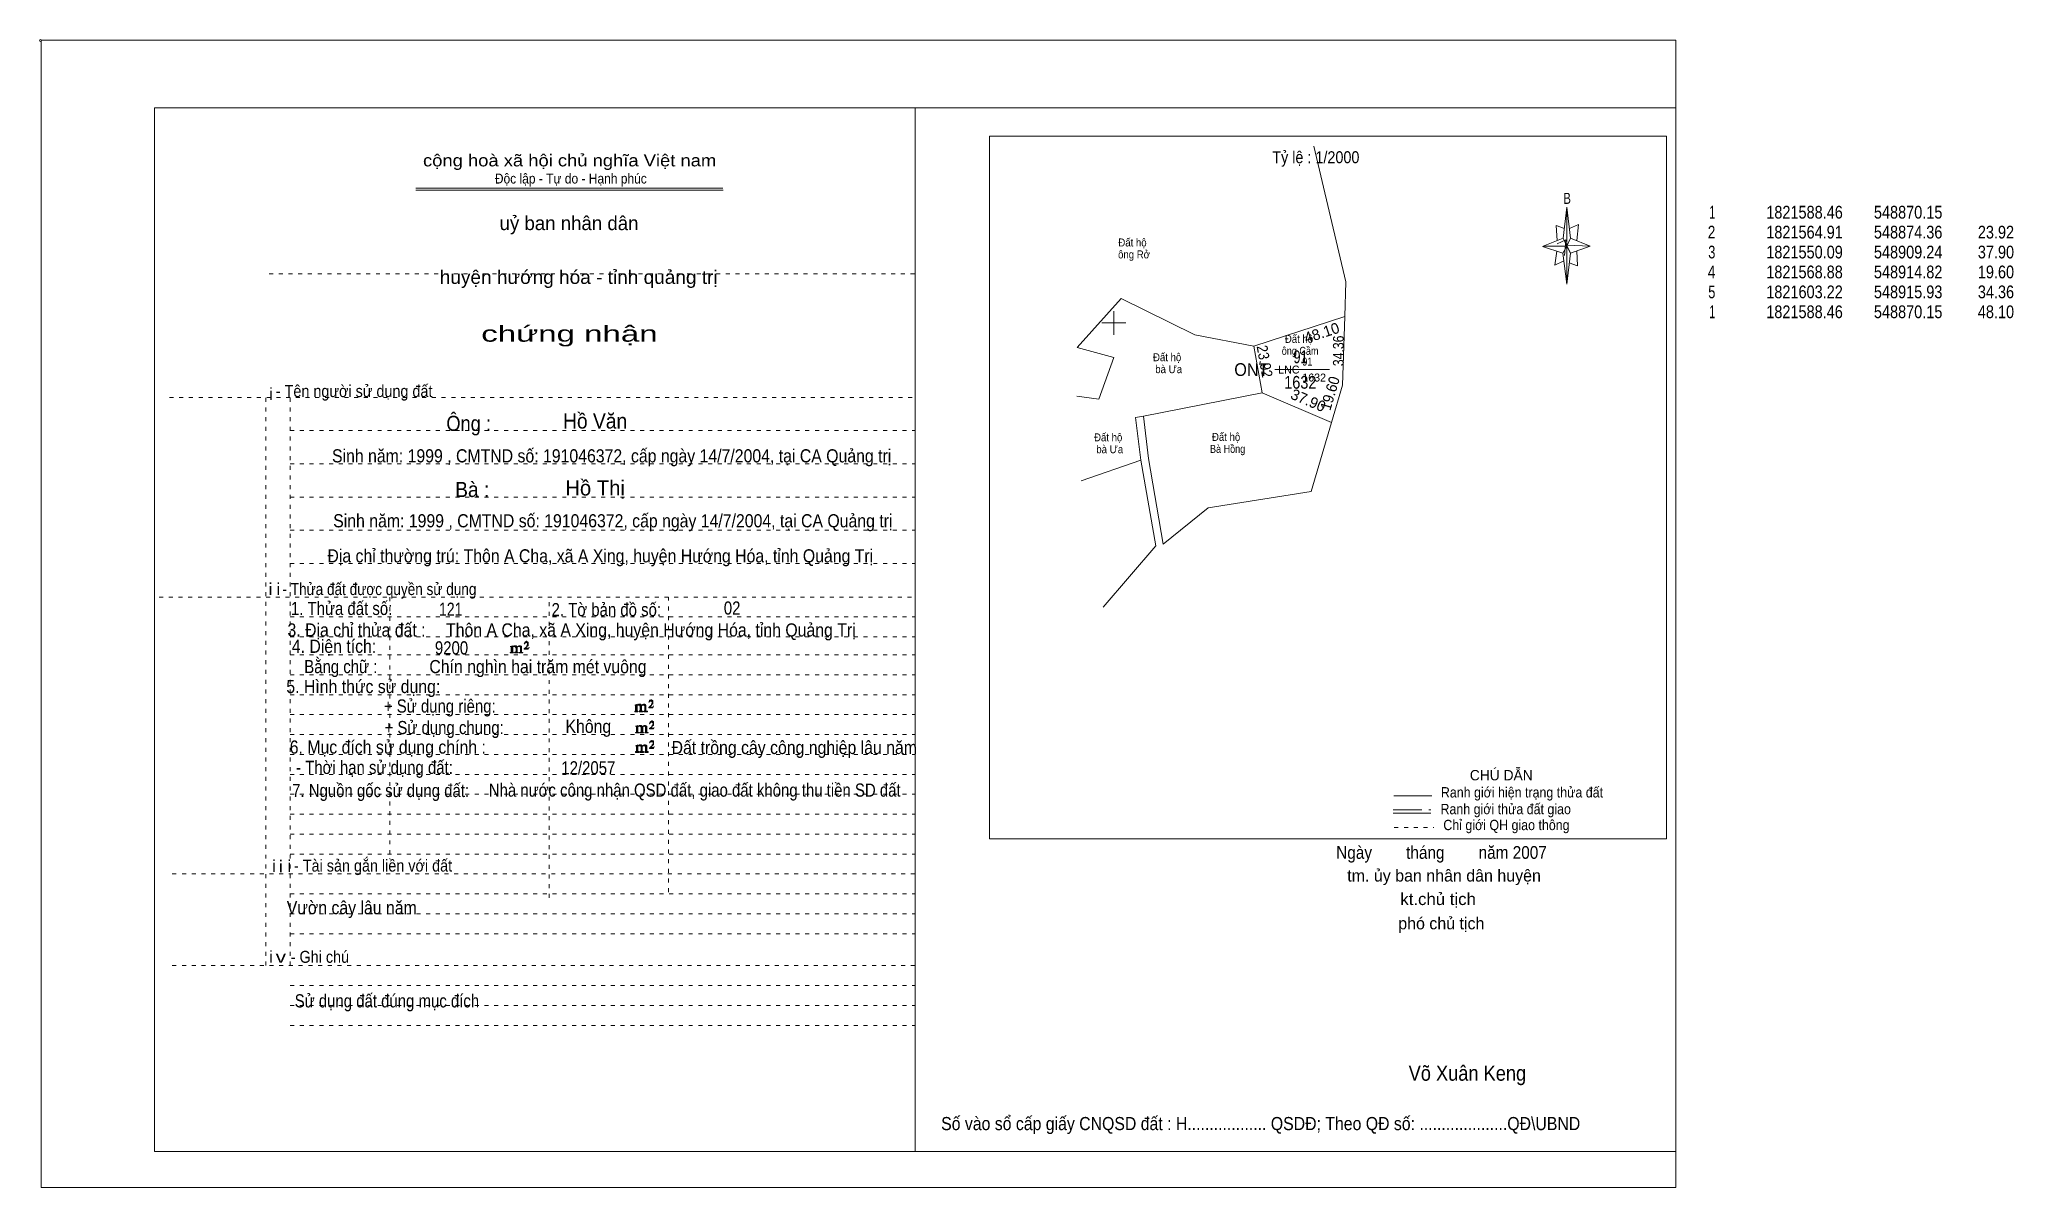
# Model space of a CAD drawing. Header units: centimetres. Extents: x -1.6 to 48, y -3.3 to 25.5.
import ezdxf
from ezdxf.enums import TextEntityAlignment as Align

# ---------------------------------------------------------------- set-up
doc = ezdxf.new("R2010")
doc.units = ezdxf.units.CM
doc.header["$LTSCALE"] = 0.12
doc.linetypes.add('DOTTED', pattern=[1.5, 0.3, -1.2])
doc.linetypes.add('LONG_DASHED', pattern=[7.5, 6, -1.5])
for name, color, linetype, lineweight in [('1', 7, 'DOTTED', 13), ('22', 7, 'Continuous', 13), ('33', 7, 'LONG_DASHED', 13), ('4', 7, 'Continuous', 13), ('5', 7, 'Continuous', 13), ('50', 7, 'Continuous', 13), ('52', 7, 'Continuous', 13), ('53', 7, 'Continuous', 13)]:
    doc.layers.add(name, color=color, linetype=linetype, lineweight=lineweight)
for name, color, linetype in [('10', 7, 'Continuous'), ('23', 7, 'Continuous'), ('30', 7, 'Continuous')]:
    doc.layers.add(name, color=color, linetype=linetype)

msp = doc.modelspace()

# ---------------------------------------------------------------- hatches: boundary and pattern name
at = {"layer": '50'}
for points in [[(10.27, 10.13), (10.27, 10.12), (10.27, 10.11), (10.25, 10.11), (10.24, 10.11), (10.24, 10.1), (10.33, 10.1), (10.33, 10.11), (10.32, 10.11), (10.31, 10.11), (10.31, 10.12), (10.31, 10.13), (10.31, 10.24), (10.31, 10.25), (10.32, 10.26), (10.34, 10.26), (10.35, 10.26), (10.36, 10.26), (10.37, 10.25), (10.39, 10.22), (10.39, 10.13), (10.37, 10.12), (10.37, 10.11), (10.36, 10.11), (10.35, 10.11), (10.35, 10.1), (10.44, 10.1), (10.44, 10.11), (10.43, 10.11), (10.42, 10.11), (10.42, 10.12), (10.42, 10.13), (10.42, 10.24), (10.44, 10.26), (10.45, 10.26), (10.46, 10.26), (10.49, 10.26), (10.49, 10.25), (10.5, 10.24), (10.5, 10.22), (10.5, 10.13), (10.5, 10.12), (10.49, 10.11), (10.49, 10.11), (10.47, 10.11), (10.47, 10.1), (10.56, 10.1), (10.56, 10.11), (10.55, 10.11), (10.54, 10.11), (10.53, 10.12), (10.53, 10.13), (10.53, 10.2), (10.53, 10.25), (10.53, 10.26), (10.52, 10.27), (10.5, 10.28), (10.47, 10.28), (10.46, 10.28), (10.44, 10.27), (10.41, 10.25), (10.41, 10.26), (10.4, 10.28), (10.39, 10.28), (10.37, 10.28), (10.35, 10.28), (10.34, 10.28), (10.32, 10.26), (10.31, 10.26), (10.31, 10.25), (10.31, 10.25), (10.31, 10.26), (10.31, 10.28), (10.24, 10.26), (10.24, 10.26), (10.25, 10.26), (10.27, 10.25), (10.27, 10.24), (10.27, 10.23)], [(10.69, 10.19), (10.72, 10.24), (10.72, 10.24), (10.71, 10.22), (10.69, 10.22), (10.68, 10.22), (10.63, 10.22), (10.66, 10.26), (10.67, 10.27), (10.69, 10.28), (10.69, 10.3), (10.69, 10.32), (10.69, 10.34), (10.69, 10.35), (10.69, 10.37), (10.68, 10.38), (10.67, 10.38), (10.66, 10.39), (10.65, 10.39), (10.63, 10.38), (10.63, 10.38), (10.62, 10.37), (10.61, 10.35), (10.59, 10.33), (10.61, 10.33), (10.61, 10.35), (10.62, 10.35), (10.63, 10.36), (10.65, 10.36), (10.66, 10.36), (10.67, 10.35), (10.68, 10.35), (10.68, 10.32), (10.68, 10.3), (10.66, 10.28), (10.66, 10.26), (10.65, 10.25), (10.59, 10.2), (10.59, 10.19)], [(13.39, 8.66), (13.39, 8.65), (13.39, 8.64), (13.38, 8.64), (13.37, 8.64), (13.37, 8.62), (13.45, 8.62), (13.45, 8.64), (13.44, 8.64), (13.43, 8.64), (13.43, 8.65), (13.43, 8.66), (13.43, 8.77), (13.43, 8.78), (13.44, 8.79), (13.47, 8.79), (13.48, 8.79), (13.49, 8.79), (13.5, 8.78), (13.51, 8.74), (13.51, 8.66), (13.5, 8.65), (13.5, 8.64), (13.49, 8.64), (13.48, 8.64), (13.48, 8.62), (13.57, 8.62), (13.57, 8.64), (13.55, 8.64), (13.54, 8.64), (13.54, 8.65), (13.54, 8.66), (13.54, 8.77), (13.57, 8.79), (13.58, 8.79), (13.59, 8.79), (13.61, 8.79), (13.61, 8.78), (13.62, 8.77), (13.62, 8.74), (13.62, 8.66), (13.62, 8.65), (13.61, 8.64), (13.61, 8.64), (13.6, 8.64), (13.6, 8.62), (13.69, 8.62), (13.69, 8.64), (13.67, 8.64), (13.66, 8.64), (13.65, 8.65), (13.65, 8.66), (13.65, 8.73), (13.65, 8.78), (13.65, 8.79), (13.64, 8.8), (13.62, 8.81), (13.6, 8.81), (13.59, 8.81), (13.57, 8.8), (13.53, 8.78), (13.53, 8.79), (13.52, 8.81), (13.51, 8.81), (13.5, 8.81), (13.48, 8.81), (13.47, 8.81), (13.44, 8.79), (13.43, 8.79), (13.43, 8.78), (13.43, 8.78), (13.43, 8.79), (13.43, 8.81), (13.37, 8.79), (13.37, 8.79), (13.38, 8.79), (13.39, 8.78), (13.39, 8.77), (13.39, 8.76)], [(13.82, 8.72), (13.84, 8.77), (13.84, 8.77), (13.83, 8.74), (13.82, 8.74), (13.81, 8.74), (13.75, 8.74), (13.79, 8.79), (13.8, 8.8), (13.82, 8.81), (13.82, 8.83), (13.82, 8.84), (13.82, 8.87), (13.82, 8.88), (13.82, 8.9), (13.81, 8.91), (13.8, 8.91), (13.79, 8.92), (13.77, 8.92), (13.75, 8.91), (13.75, 8.91), (13.74, 8.9), (13.73, 8.88), (13.72, 8.86), (13.73, 8.86), (13.73, 8.88), (13.74, 8.88), (13.75, 8.89), (13.77, 8.89), (13.79, 8.89), (13.8, 8.88), (13.81, 8.88), (13.81, 8.84), (13.81, 8.83), (13.79, 8.81), (13.79, 8.79), (13.77, 8.78), (13.72, 8.73), (13.72, 8.72)], [(13.41, 8.12), (13.41, 8.11), (13.41, 8.1), (13.4, 8.1), (13.39, 8.1), (13.39, 8.09), (13.48, 8.09), (13.48, 8.1), (13.47, 8.1), (13.45, 8.1), (13.45, 8.11), (13.45, 8.12), (13.45, 8.23), (13.45, 8.24), (13.47, 8.26), (13.49, 8.26), (13.5, 8.26), (13.51, 8.26), (13.52, 8.24), (13.53, 8.21), (13.53, 8.12), (13.52, 8.11), (13.52, 8.1), (13.51, 8.1), (13.5, 8.1), (13.5, 8.09), (13.59, 8.09), (13.59, 8.1), (13.58, 8.1), (13.57, 8.1), (13.57, 8.11), (13.57, 8.12), (13.57, 8.23), (13.59, 8.26), (13.6, 8.26), (13.61, 8.26), (13.63, 8.26), (13.63, 8.24), (13.64, 8.23), (13.64, 8.21), (13.64, 8.12), (13.64, 8.11), (13.63, 8.1), (13.63, 8.1), (13.62, 8.1), (13.62, 8.09), (13.71, 8.09), (13.71, 8.1), (13.7, 8.1), (13.69, 8.1), (13.67, 8.11), (13.67, 8.12), (13.67, 8.2), (13.67, 8.24), (13.67, 8.26), (13.66, 8.27), (13.64, 8.28), (13.62, 8.28), (13.61, 8.28), (13.59, 8.27), (13.55, 8.24), (13.55, 8.26), (13.54, 8.28), (13.53, 8.28), (13.52, 8.28), (13.5, 8.28), (13.49, 8.28), (13.47, 8.26), (13.45, 8.26), (13.45, 8.24), (13.45, 8.24), (13.45, 8.26), (13.45, 8.28), (13.39, 8.26), (13.39, 8.26), (13.4, 8.26), (13.41, 8.24), (13.41, 8.23), (13.41, 8.22)], [(13.84, 8.19), (13.86, 8.23), (13.86, 8.23), (13.85, 8.21), (13.84, 8.21), (13.83, 8.21), (13.77, 8.21), (13.81, 8.26), (13.82, 8.27), (13.84, 8.28), (13.84, 8.3), (13.84, 8.31), (13.84, 8.33), (13.84, 8.34), (13.84, 8.37), (13.83, 8.38), (13.82, 8.38), (13.81, 8.39), (13.8, 8.39), (13.77, 8.38), (13.77, 8.38), (13.76, 8.37), (13.75, 8.34), (13.74, 8.32), (13.75, 8.32), (13.75, 8.34), (13.76, 8.34), (13.77, 8.36), (13.8, 8.36), (13.81, 8.36), (13.82, 8.34), (13.83, 8.34), (13.83, 8.31), (13.83, 8.3), (13.81, 8.28), (13.81, 8.26), (13.8, 8.24), (13.74, 8.2), (13.74, 8.19)], [(13.41, 7.64), (13.41, 7.63), (13.41, 7.62), (13.4, 7.62), (13.39, 7.62), (13.39, 7.6), (13.47, 7.6), (13.47, 7.62), (13.46, 7.62), (13.45, 7.62), (13.45, 7.63), (13.45, 7.64), (13.45, 7.75), (13.45, 7.76), (13.46, 7.77), (13.49, 7.77), (13.5, 7.77), (13.51, 7.77), (13.52, 7.76), (13.53, 7.72), (13.53, 7.64), (13.52, 7.63), (13.52, 7.62), (13.51, 7.62), (13.5, 7.62), (13.5, 7.6), (13.59, 7.6), (13.59, 7.62), (13.57, 7.62), (13.56, 7.62), (13.56, 7.63), (13.56, 7.64), (13.56, 7.75), (13.59, 7.77), (13.6, 7.77), (13.61, 7.77), (13.63, 7.77), (13.63, 7.76), (13.64, 7.75), (13.64, 7.72), (13.64, 7.64), (13.64, 7.63), (13.63, 7.62), (13.63, 7.62), (13.62, 7.62), (13.62, 7.6), (13.71, 7.6), (13.71, 7.62), (13.69, 7.62), (13.68, 7.62), (13.67, 7.63), (13.67, 7.64), (13.67, 7.71), (13.67, 7.76), (13.67, 7.77), (13.66, 7.78), (13.64, 7.79), (13.62, 7.79), (13.61, 7.79), (13.59, 7.78), (13.55, 7.76), (13.55, 7.77), (13.54, 7.79), (13.53, 7.79), (13.52, 7.79), (13.5, 7.79), (13.49, 7.79), (13.46, 7.77), (13.45, 7.77), (13.45, 7.76), (13.45, 7.76), (13.45, 7.77), (13.45, 7.79), (13.39, 7.77), (13.39, 7.77), (13.4, 7.77), (13.41, 7.76), (13.41, 7.75), (13.41, 7.74)], [(13.84, 7.7), (13.86, 7.75), (13.86, 7.75), (13.85, 7.72), (13.84, 7.72), (13.83, 7.72), (13.77, 7.72), (13.81, 7.77), (13.82, 7.78), (13.84, 7.79), (13.84, 7.81), (13.84, 7.82), (13.84, 7.85), (13.84, 7.86), (13.84, 7.88), (13.83, 7.89), (13.82, 7.89), (13.81, 7.9), (13.79, 7.9), (13.77, 7.89), (13.77, 7.89), (13.76, 7.88), (13.75, 7.86), (13.74, 7.84), (13.75, 7.84), (13.75, 7.86), (13.76, 7.86), (13.77, 7.87), (13.79, 7.87), (13.81, 7.87), (13.82, 7.86), (13.83, 7.86), (13.83, 7.82), (13.83, 7.81), (13.81, 7.79), (13.81, 7.77), (13.79, 7.76), (13.74, 7.71), (13.74, 7.7)]]:
    msp.add_hatch(color=256, dxfattribs=at).paths.add_polyline_path(points)

# ---------------------------------------------------------------- linework, layer by layer
at = {"layer": '1', "linetype": 'Continuous'}
for p, q in [((1.31, -2.42), (1.31, 23.78)), ((1.31, 23.78), (39.51, 23.78)), ((20.41, -2.42), (20.41, 23.78)), ((39.51, -2.42), (39.51, 23.78)), ((7.87, 21.76), (15.58, 21.76)), ((7.87, 21.71), (15.59, 21.71)), ((36.67, 20.13), (36.16, 20.3)), ((1.31, -2.42), (39.51, -2.42))]:
    msp.add_line(p, q, dxfattribs=at)
at = {"layer": '1'}
for p, q in [((4.19, 19.61), (20.41, 19.61)), ((1.69, 16.51), (20.41, 16.51)), ((4.11, 2.25), (4.11, 16.51)), ((4.72, 2.25), (4.72, 16.51)), ((4.72, 15.68), (20.41, 15.68)), ((4.72, 14.84), (20.41, 14.84)), ((4.72, 14.01), (20.41, 14.01)), ((4.72, 13.18), (20.41, 13.18)), ((4.72, 12.34), (20.41, 12.34)), ((1.43, 11.5), (20.41, 11.5)), ((7.22, 5.05), (7.22, 11.5)), ((11.22, 3.95), (11.22, 11.5)), ((14.22, 4.09), (14.22, 11.5)), ((4.72, 11), (20.41, 11)), ((4.72, 10.5), (20.41, 10.5)), ((4.72, 10.05), (20.41, 10.05)), ((4.72, 9.55), (20.41, 9.55)), ((4.72, 9.05), (20.41, 9.05)), ((4.72, 8.55), (20.41, 8.55)), ((4.72, 8.05), (20.41, 8.05)), ((4.72, 7.55), (20.41, 7.55)), ((4.72, 7.05), (20.41, 7.05)), ((4.72, 6.55), (20.41, 6.55)), ((4.72, 6.05), (20.41, 6.05)), ((4.72, 5.55), (20.41, 5.55)), ((4.72, 5.05), (20.41, 5.05)), ((1.76, 4.55), (20.41, 4.55)), ((4.72, 4.05), (20.41, 4.05)), ((4.72, 3.55), (20.41, 3.55)), ((4.72, 3.05), (20.41, 3.05)), ((1.76, 2.25), (20.41, 2.25)), ((4.72, 1.75), (20.41, 1.75)), ((4.72, 1.25), (20.41, 1.25)), ((4.72, 0.75), (20.41, 0.75))]:
    msp.add_line(p, q, dxfattribs=at)
at = {"layer": '1', "linetype": 'Continuous'}
msp.add_lwpolyline([(-1.53, -3.32), (39.51, -3.32), (39.51, 25.48), (-1.53, 25.48)], close=True, dxfattribs=at)
msp.add_lwpolyline([(36.68, 19.93), (36.47, 19.83), (36.52, 20.18)], dxfattribs=at)
at = {"layer": '22'}
for p, q in [((28.91, 17.8), (31.2, 18.54)), ((29.12, 16.63), (30.86, 15.88)), ((26.08, 14.94), (25.94, 16.01)), ((24.58, 14.42), (26.08, 14.94))]:
    msp.add_line(p, q, dxfattribs=at)
for points in [[(31.2, 18.54), (31.22, 19.41), (30.42, 22.82)], [(24.48, 17.76), (25.58, 18.99), (27.43, 18.08), (28.91, 17.8), (29.12, 16.63)], [(30.86, 15.88), (31.14, 16.82), (31.2, 18.54)], [(24.47, 16.54), (25.02, 16.47), (25.4, 17.51), (24.48, 17.76)], [(29.12, 16.63), (26.14, 16.04), (25.94, 16.01)], [(26.64, 12.83), (26.27, 14.98), (26.14, 16.04)], [(26.64, 12.83), (27.77, 13.74), (30.35, 14.15), (30.86, 15.88)], [(25.13, 11.25), (26.45, 12.79), (26.08, 14.94)]]:
    msp.add_lwpolyline(points, dxfattribs=at)
at = {"layer": '33'}
msp.add_line((29.44, 17.21), (30.72, 17.21), dxfattribs=at)
at = {"layer": '4'}
for p, q in [((32.43, 6.51), (33.38, 6.51)), ((32.41, 6.08), (33.36, 6.08))]:
    msp.add_line(p, q, dxfattribs=at)
at = {"layer": '4', "linetype": 'LONG_DASHED'}
msp.add_line((32.41, 6.16), (33.36, 6.16), dxfattribs=at)
at = {"layer": '4', "linetype": 'DOTTED'}
msp.add_line((32.44, 5.72), (33.43, 5.72), dxfattribs=at)
at = {"layer": '4'}
msp.add_lwpolyline([(22.28, 23.07), (39.27, 23.07), (39.27, 5.43), (22.28, 5.43)], close=True, dxfattribs=at)
msp.add_circle((-1.55, 25.47), 0.025, dxfattribs=at)
at = {"layer": '5'}
for p, q in [((36.68, 20.51), (36.77, 21.29)), ((36.86, 20.51), (37.36, 20.31)), ((36.86, 20.13), (36.77, 19.35)), ((37.04, 19.81), (36.83, 19.89)), ((37.02, 20.19), (37.04, 19.81))]:
    msp.add_line(p, q, dxfattribs=at)
for points in [[(36.71, 20.75), (36.5, 20.83), (36.53, 20.45)], [(36.84, 20.75), (37.06, 20.85), (37.02, 20.45)], [(36.77, 20.31), (36.68, 20.51), (36.18, 20.31)], [(36.53, 20.37), (36.75, 20.47), (36.71, 20.07)], [(36.77, 20.31), (36.86, 20.13), (37.36, 20.31)]]:
    msp.add_lwpolyline(points, dxfattribs=at)
for points in [[(36.77, 21.29), (36.86, 20.51), (36.77, 20.31)], [(36.77, 20.31), (36.18, 20.31), (36.68, 20.51), (36.86, 20.13), (37.36, 20.31), (36.77, 20.33)], [(36.77, 20.31), (36.77, 19.35), (36.67, 20.13)]]:
    msp.add_lwpolyline(points, close=True, dxfattribs=at)
at = {"layer": '50'}
for points in [[(10.27, 10.13), (10.27, 10.12), (10.27, 10.11), (10.25, 10.11), (10.24, 10.11), (10.24, 10.1), (10.33, 10.1), (10.33, 10.11), (10.32, 10.11), (10.31, 10.11), (10.31, 10.12), (10.31, 10.13), (10.31, 10.24), (10.31, 10.25), (10.32, 10.26), (10.34, 10.26), (10.35, 10.26), (10.36, 10.26), (10.37, 10.25), (10.39, 10.22), (10.39, 10.13), (10.37, 10.12), (10.37, 10.11), (10.36, 10.11), (10.35, 10.11), (10.35, 10.1), (10.44, 10.1), (10.44, 10.11), (10.43, 10.11), (10.42, 10.11), (10.42, 10.12), (10.42, 10.13), (10.42, 10.24), (10.44, 10.26), (10.45, 10.26), (10.46, 10.26), (10.49, 10.26), (10.49, 10.25), (10.5, 10.24), (10.5, 10.22), (10.5, 10.13), (10.5, 10.12), (10.49, 10.11), (10.49, 10.11), (10.47, 10.11), (10.47, 10.1), (10.56, 10.1), (10.56, 10.11), (10.55, 10.11), (10.54, 10.11), (10.53, 10.12), (10.53, 10.13), (10.53, 10.2), (10.53, 10.25), (10.53, 10.26), (10.52, 10.27), (10.5, 10.28), (10.47, 10.28), (10.46, 10.28), (10.44, 10.27), (10.41, 10.25), (10.41, 10.26), (10.4, 10.28), (10.39, 10.28), (10.37, 10.28), (10.35, 10.28), (10.34, 10.28), (10.32, 10.26), (10.31, 10.26), (10.31, 10.25), (10.31, 10.25), (10.31, 10.26), (10.31, 10.28), (10.24, 10.26), (10.24, 10.26), (10.25, 10.26), (10.27, 10.25), (10.27, 10.24), (10.27, 10.23)], [(10.69, 10.19), (10.72, 10.24), (10.72, 10.24), (10.71, 10.22), (10.69, 10.22), (10.68, 10.22), (10.63, 10.22), (10.66, 10.26), (10.67, 10.27), (10.69, 10.28), (10.69, 10.3), (10.69, 10.32), (10.69, 10.34), (10.69, 10.35), (10.69, 10.37), (10.68, 10.38), (10.67, 10.38), (10.66, 10.39), (10.65, 10.39), (10.63, 10.38), (10.63, 10.38), (10.62, 10.37), (10.61, 10.35), (10.59, 10.33), (10.61, 10.33), (10.61, 10.35), (10.62, 10.35), (10.63, 10.36), (10.65, 10.36), (10.66, 10.36), (10.67, 10.35), (10.68, 10.35), (10.68, 10.32), (10.68, 10.3), (10.66, 10.28), (10.66, 10.26), (10.65, 10.25), (10.59, 10.2), (10.59, 10.19)], [(13.39, 8.66), (13.39, 8.65), (13.39, 8.64), (13.38, 8.64), (13.37, 8.64), (13.37, 8.62), (13.45, 8.62), (13.45, 8.64), (13.44, 8.64), (13.43, 8.64), (13.43, 8.65), (13.43, 8.66), (13.43, 8.77), (13.43, 8.78), (13.44, 8.79), (13.47, 8.79), (13.48, 8.79), (13.49, 8.79), (13.5, 8.78), (13.51, 8.74), (13.51, 8.66), (13.5, 8.65), (13.5, 8.64), (13.49, 8.64), (13.48, 8.64), (13.48, 8.62), (13.57, 8.62), (13.57, 8.64), (13.55, 8.64), (13.54, 8.64), (13.54, 8.65), (13.54, 8.66), (13.54, 8.77), (13.57, 8.79), (13.58, 8.79), (13.59, 8.79), (13.61, 8.79), (13.61, 8.78), (13.62, 8.77), (13.62, 8.74), (13.62, 8.66), (13.62, 8.65), (13.61, 8.64), (13.61, 8.64), (13.6, 8.64), (13.6, 8.62), (13.69, 8.62), (13.69, 8.64), (13.67, 8.64), (13.66, 8.64), (13.65, 8.65), (13.65, 8.66), (13.65, 8.73), (13.65, 8.78), (13.65, 8.79), (13.64, 8.8), (13.62, 8.81), (13.6, 8.81), (13.59, 8.81), (13.57, 8.8), (13.53, 8.78), (13.53, 8.79), (13.52, 8.81), (13.51, 8.81), (13.5, 8.81), (13.48, 8.81), (13.47, 8.81), (13.44, 8.79), (13.43, 8.79), (13.43, 8.78), (13.43, 8.78), (13.43, 8.79), (13.43, 8.81), (13.37, 8.79), (13.37, 8.79), (13.38, 8.79), (13.39, 8.78), (13.39, 8.77), (13.39, 8.76)], [(13.82, 8.72), (13.84, 8.77), (13.84, 8.77), (13.83, 8.74), (13.82, 8.74), (13.81, 8.74), (13.75, 8.74), (13.79, 8.79), (13.8, 8.8), (13.82, 8.81), (13.82, 8.83), (13.82, 8.84), (13.82, 8.87), (13.82, 8.88), (13.82, 8.9), (13.81, 8.91), (13.8, 8.91), (13.79, 8.92), (13.77, 8.92), (13.75, 8.91), (13.75, 8.91), (13.74, 8.9), (13.73, 8.88), (13.72, 8.86), (13.73, 8.86), (13.73, 8.88), (13.74, 8.88), (13.75, 8.89), (13.77, 8.89), (13.79, 8.89), (13.8, 8.88), (13.81, 8.88), (13.81, 8.84), (13.81, 8.83), (13.79, 8.81), (13.79, 8.79), (13.77, 8.78), (13.72, 8.73), (13.72, 8.72)], [(13.41, 8.12), (13.41, 8.11), (13.41, 8.1), (13.4, 8.1), (13.39, 8.1), (13.39, 8.09), (13.48, 8.09), (13.48, 8.1), (13.47, 8.1), (13.45, 8.1), (13.45, 8.11), (13.45, 8.12), (13.45, 8.23), (13.45, 8.24), (13.47, 8.26), (13.49, 8.26), (13.5, 8.26), (13.51, 8.26), (13.52, 8.24), (13.53, 8.21), (13.53, 8.12), (13.52, 8.11), (13.52, 8.1), (13.51, 8.1), (13.5, 8.1), (13.5, 8.09), (13.59, 8.09), (13.59, 8.1), (13.58, 8.1), (13.57, 8.1), (13.57, 8.11), (13.57, 8.12), (13.57, 8.23), (13.59, 8.26), (13.6, 8.26), (13.61, 8.26), (13.63, 8.26), (13.63, 8.24), (13.64, 8.23), (13.64, 8.21), (13.64, 8.12), (13.64, 8.11), (13.63, 8.1), (13.63, 8.1), (13.62, 8.1), (13.62, 8.09), (13.71, 8.09), (13.71, 8.1), (13.7, 8.1), (13.69, 8.1), (13.67, 8.11), (13.67, 8.12), (13.67, 8.2), (13.67, 8.24), (13.67, 8.26), (13.66, 8.27), (13.64, 8.28), (13.62, 8.28), (13.61, 8.28), (13.59, 8.27), (13.55, 8.24), (13.55, 8.26), (13.54, 8.28), (13.53, 8.28), (13.52, 8.28), (13.5, 8.28), (13.49, 8.28), (13.47, 8.26), (13.45, 8.26), (13.45, 8.24), (13.45, 8.24), (13.45, 8.26), (13.45, 8.28), (13.39, 8.26), (13.39, 8.26), (13.4, 8.26), (13.41, 8.24), (13.41, 8.23), (13.41, 8.22)], [(13.84, 8.19), (13.86, 8.23), (13.86, 8.23), (13.85, 8.21), (13.84, 8.21), (13.83, 8.21), (13.77, 8.21), (13.81, 8.26), (13.82, 8.27), (13.84, 8.28), (13.84, 8.3), (13.84, 8.31), (13.84, 8.33), (13.84, 8.34), (13.84, 8.37), (13.83, 8.38), (13.82, 8.38), (13.81, 8.39), (13.8, 8.39), (13.77, 8.38), (13.77, 8.38), (13.76, 8.37), (13.75, 8.34), (13.74, 8.32), (13.75, 8.32), (13.75, 8.34), (13.76, 8.34), (13.77, 8.36), (13.8, 8.36), (13.81, 8.36), (13.82, 8.34), (13.83, 8.34), (13.83, 8.31), (13.83, 8.3), (13.81, 8.28), (13.81, 8.26), (13.8, 8.24), (13.74, 8.2), (13.74, 8.19)], [(13.41, 7.64), (13.41, 7.63), (13.41, 7.62), (13.4, 7.62), (13.39, 7.62), (13.39, 7.6), (13.47, 7.6), (13.47, 7.62), (13.46, 7.62), (13.45, 7.62), (13.45, 7.63), (13.45, 7.64), (13.45, 7.75), (13.45, 7.76), (13.46, 7.77), (13.49, 7.77), (13.5, 7.77), (13.51, 7.77), (13.52, 7.76), (13.53, 7.72), (13.53, 7.64), (13.52, 7.63), (13.52, 7.62), (13.51, 7.62), (13.5, 7.62), (13.5, 7.6), (13.59, 7.6), (13.59, 7.62), (13.57, 7.62), (13.56, 7.62), (13.56, 7.63), (13.56, 7.64), (13.56, 7.75), (13.59, 7.77), (13.6, 7.77), (13.61, 7.77), (13.63, 7.77), (13.63, 7.76), (13.64, 7.75), (13.64, 7.72), (13.64, 7.64), (13.64, 7.63), (13.63, 7.62), (13.63, 7.62), (13.62, 7.62), (13.62, 7.6), (13.71, 7.6), (13.71, 7.62), (13.69, 7.62), (13.68, 7.62), (13.67, 7.63), (13.67, 7.64), (13.67, 7.71), (13.67, 7.76), (13.67, 7.77), (13.66, 7.78), (13.64, 7.79), (13.62, 7.79), (13.61, 7.79), (13.59, 7.78), (13.55, 7.76), (13.55, 7.77), (13.54, 7.79), (13.53, 7.79), (13.52, 7.79), (13.5, 7.79), (13.49, 7.79), (13.46, 7.77), (13.45, 7.77), (13.45, 7.76), (13.45, 7.76), (13.45, 7.77), (13.45, 7.79), (13.39, 7.77), (13.39, 7.77), (13.4, 7.77), (13.41, 7.76), (13.41, 7.75), (13.41, 7.74)], [(13.84, 7.7), (13.86, 7.75), (13.86, 7.75), (13.85, 7.72), (13.84, 7.72), (13.83, 7.72), (13.77, 7.72), (13.81, 7.77), (13.82, 7.78), (13.84, 7.79), (13.84, 7.81), (13.84, 7.82), (13.84, 7.85), (13.84, 7.86), (13.84, 7.88), (13.83, 7.89), (13.82, 7.89), (13.81, 7.9), (13.79, 7.9), (13.77, 7.89), (13.77, 7.89), (13.76, 7.88), (13.75, 7.86), (13.74, 7.84), (13.75, 7.84), (13.75, 7.86), (13.76, 7.86), (13.77, 7.87), (13.79, 7.87), (13.81, 7.87), (13.82, 7.86), (13.83, 7.86), (13.83, 7.82), (13.83, 7.81), (13.81, 7.79), (13.81, 7.77), (13.79, 7.76), (13.74, 7.71), (13.74, 7.7)]]:
    msp.add_lwpolyline(points, close=True, dxfattribs=at)
at = {"layer": '52'}
msp.add_line((30.13, 17.21), (30.81, 17.21), dxfattribs=at)
at = {"layer": '53'}
for p, q in [((25.1, 18.38), (25.7, 18.38)), ((25.4, 18.08), (25.4, 18.68))]:
    msp.add_line(p, q, dxfattribs=at)

# ---------------------------------------------------------------- texts
at = {"layer": '1'}
for s, height, width, p in [('cộng hoà xã hội chủ nghĩa Việt nam', 0.3, 1.15, (11.735, 22.31)), ('Độc lập - Tự do - Hạnh phúc', 0.25, 0.9, (11.765, 21.88)), ('chứng nhận', 0.4, 1.55, (11.73, 17.91)), ('- Tên người sử dụng đất', 0.3, 0.9, (6.325, 16.52)), ('- Thửa đất được quyền sử dụng', 0.3, 0.85, (6.96, 11.55)), ('- Tài sản gắn liền với đất ', 0.3, 0.9, (6.85, 4.61)), ('v', 0.3, 1.3, (4.485, 2.32)), ('- Ghi chú', 0.3, 0.9, (5.465, 2.32))]:
    msp.add_text(s, height=height, dxfattribs=dict(at, width=width)).set_placement(p, align=Align.CENTER)
for s, height, p in [('uỷ ban nhân dân', 0.35, (11.72, 20.71)), ('i', 0.3, (4.235, 16.45)), ('i', 0.3, (4.225, 11.55)), ('i', 0.3, (4.425, 11.55)), ('i', 0.3, (4.315, 4.6)), ('i', 0.3, (4.485, 4.59)), ('i', 0.3, (4.695, 4.6)), ('i', 0.3, (4.235, 2.32))]:
    msp.add_text(s, height=height, dxfattribs=at).set_placement(p, align=Align.CENTER)
at = {"layer": '10', "width": 0.9}
for s, height, p in [('Tỷ lệ : 1/2000', 0.3, (30.47, 22.39)), ('Võ Xuân Keng', 0.38, (34.275, -0.64))]:
    msp.add_text(s, height=height, dxfattribs=at).set_placement(p, align=Align.CENTER)
at = {"layer": '23'}
for s, width, p in [('Đất hộ ', 0.9, (25.9, 20.3)), ('ông Rở', 0.9, (25.905, 20)), ('Đất hộ ', 0.9, (30.08, 17.88)), ('Đất hộ ', 0.9, (26.77, 17.42)), ('ông Cầm', 0.85, (30.075, 17.58)), ('bà Ưa', 0.9, (26.775, 17.12)), ('Đất hộ ', 0.9, (25.29, 15.41)), ('Đất hộ ', 0.9, (28.25, 15.42)), ('bà Ưa', 0.9, (25.295, 15.11)), ('Bà Hồng', 0.85, (28.255, 15.12))]:
    msp.add_text(s, height=0.2, dxfattribs=dict(at, width=width)).set_placement(p, align=Align.CENTER)
at = {"layer": '30'}
for s, width, p in [('1', 0.65, (40.5, 21)), ('1821588.46', 0.85, (43.7, 21)), ('548870.15', 0.85, (46.2, 21)), ('548870.15', 0.85, (46.2, 21)), ('2', 0.8, (40.5, 20.5)), ('1821564.91', 0.85, (43.7, 20.5)), ('548874.36', 0.85, (46.2, 20.5)), ('23.92', 0.85, (48, 20.5)), ('3', 0.75, (40.5, 20)), ('1821550.09', 0.85, (43.7, 20)), ('548909.24', 0.85, (46.2, 20)), ('37.90', 0.85, (48, 20)), ('1821568.88', 0.85, (43.7, 19.5)), ('548914.82', 0.85, (46.2, 19.5)), ('19.60', 0.85, (48, 19.5)), ('4', 0.8, (40.5, 19.5)), ('5', 0.75, (40.5, 19)), ('1821603.22', 0.85, (43.7, 19)), ('548915.93', 0.85, (46.2, 19)), ('34.36', 0.85, (48, 19)), ('1', 0.65, (40.5, 18.5)), ('1821588.46', 0.85, (43.7, 18.5)), ('548870.15', 0.85, (46.2, 18.5)), ('48.10', 0.85, (48, 18.5))]:
    msp.add_text(s, height=0.32, dxfattribs=dict(at, width=width)).set_placement(p, align=Align.RIGHT)
for s, rotation, p in [('48.10', 17.87, (30.659, 18.005)), ('37.90', 336.98, (30.227, 16.313))]:
    msp.add_text(s, height=0.27, rotation=rotation, dxfattribs=at).set_placement(p, align=Align.CENTER)
for s, rotation, width, p in [('34.36', 90, 0.85, (31.17, 17.68)), ('23.92', 280.136, 0.9, (29.053, 17.394)), ('19.60', 73.46, 0.95, (30.954, 16.577))]:
    msp.add_text(s, height=0.27, rotation=rotation, dxfattribs=dict(at, width=width)).set_placement(p, align=Align.CENTER)
at = {"layer": '33', "width": 0.95}
msp.add_text('ONT', height=0.32, dxfattribs=at).set_placement((29.28, 17.05), align=Align.RIGHT)
at = {"layer": '33'}
for s, width, p in [('91', 0.75, (30.085, 17.37)), ('1632', 0.85, (30.08, 16.73))]:
    msp.add_text(s, height=0.32, dxfattribs=dict(at, width=width)).set_placement(p, align=Align.CENTER)
at = {"layer": '4'}
msp.add_text('CHÚ DẪN', height=0.2591, dxfattribs=at).set_placement((35.125, 6.9), align=Align.CENTER)
at = {"layer": '4', "width": 0.9}
for s, p in [('Ranh giới hiện trạng thửa đất', (35.645, 6.47)), ('Ranh giới thửa đất giao ', (35.28, 6.05)), ('Chỉ giới QH giao thông', (35.255, 5.65))]:
    msp.add_text(s, height=0.2591, dxfattribs=at).set_placement(p, align=Align.CENTER)
at = {"layer": '5', "width": 0.75}
msp.add_text('B', height=0.276, dxfattribs=at).set_placement((36.78, 21.37), align=Align.CENTER)
at = {"layer": '50'}
for s, height, width, p in [('  huyện hướng hóa - tỉnh quảng trị', 0.34, 1.05, (11.83, 19.36)), ('Ông :', 0.38, 0.9, (9.2, 15.67)), ('Hồ Văn', 0.38, 0.95, (12.375, 15.73)), ('Sinh năm: 1999 , CMTND số: 191046372, cấp ngày 14/7/2004, tại CA Quảng trị', 0.33, 0.9, (12.79, 14.88)), ('Bà :', 0.38, 0.95, (9.29, 14.01)), ('Sinh năm: 1999 , CMTND số: 191046372, cấp ngày 14/7/2004, tại CA Quảng trị', 0.33, 0.9, (12.82, 13.25)), ('Địa chỉ thường trú: Thôn A Cha, xã A Xing, huyện Hướng Hóa, tỉnh Quảng Trị', 0.33, 0.9, (12.505, 12.37)), ('1. Thửa đất số:  ', 0.33, 0.85, (6.115, 11.05)), ('121', 0.33, 0.8, (8.75, 11.03)), ('2. Tờ bản đồ số:  ', 0.33, 0.85, (12.76, 11.02)), ('02', 0.33, 0.85, (15.815, 11.06)), ('3. Địa chỉ thửa đất : ', 0.33, 0.9, (6.44, 10.51)), ('4. Diện tích: ', 0.33, 0.9, (5.875, 10.1)), ('Thôn A Cha, xã A Xing, huyện Hướng Hóa, tỉnh Quảng Trị', 0.33, 0.9, (13.775, 10.51)), ('Bằng chữ :', 0.33, 0.85, (5.99, 9.59)), ('Chín nghìn hai trăm mét vuông', 0.33, 0.9, (10.94, 9.59)), ('9200', 0.33, 0.85, (8.77, 10.06)), ('5. Hình thức sử dụng:', 0.33, 0.9, (6.555, 9.09)), ('+ Sử dụng riêng:', 0.33, 0.85, (8.475, 8.6)), ('Không', 0.33, 0.9, (12.205, 8.09)), ('6. Mục đích sử dụng chính :', 0.33, 0.9, (7.17, 7.57)), ('+ Sử dụng chung:', 0.33, 0.85, (8.585, 8.06)), ('Đất trồng cây công nghiệp lâu năm', 0.33, 0.9, (17.375, 7.56)), ('- Thời hạn sử dụng đất:', 0.33, 0.85, (6.835, 7.06)), ('12/2057', 0.33, 0.85, (12.205, 7.05)), ('7. Nguồn gốc sử dụng đất:', 0.33, 0.85, (6.99, 6.48)), ('Nhà nước công nhận QSD đất, giao đất không thu tiền SD đất', 0.33, 0.85, (14.875, 6.49)), ('Ngày        tháng        năm 2007', 0.32, 0.9, (33.625, 4.93)), ('kt.chủ tịch', 0.3, 1.05, (33.54, 3.77)), ('Vườn cây lâu năm', 0.33, 0.9, (6.265, 3.54)), ('Sử dụng đất đúng mục đích ', 0.33, 0.85, (7.2, 1.2)), ('Số vào sổ cấp giấy CNQSD đất : H.................. QSDĐ; Theo QĐ số: ....................QĐ\\UBND', 0.33, 0.9, (29.085, -1.88))]:
    msp.add_text(s, height=height, dxfattribs=dict(at, width=width)).set_placement(p, align=Align.CENTER)
for s, height, p in [('Hồ Thị', 0.38, (12.375, 14.05)), ('tm. ủy ban nhân dân huyện ', 0.3, (33.745, 4.36)), ('phó chủ tịch', 0.3, (33.62, 3.16))]:
    msp.add_text(s, height=height, dxfattribs=at).set_placement(p, align=Align.CENTER)
at = {"layer": '52', "width": 0.85}
msp.add_text('91', height=0.2, dxfattribs=at).set_placement((30.13, 17.31))
at = {"layer": '52'}
msp.add_text('LNC', height=0.2, dxfattribs=at).set_placement((30.06, 17.11), align=Align.RIGHT)
msp.add_text('1632', height=0.2, dxfattribs=at).set_placement((30.13, 16.91))

doc.saveas('drawing.dxf')
